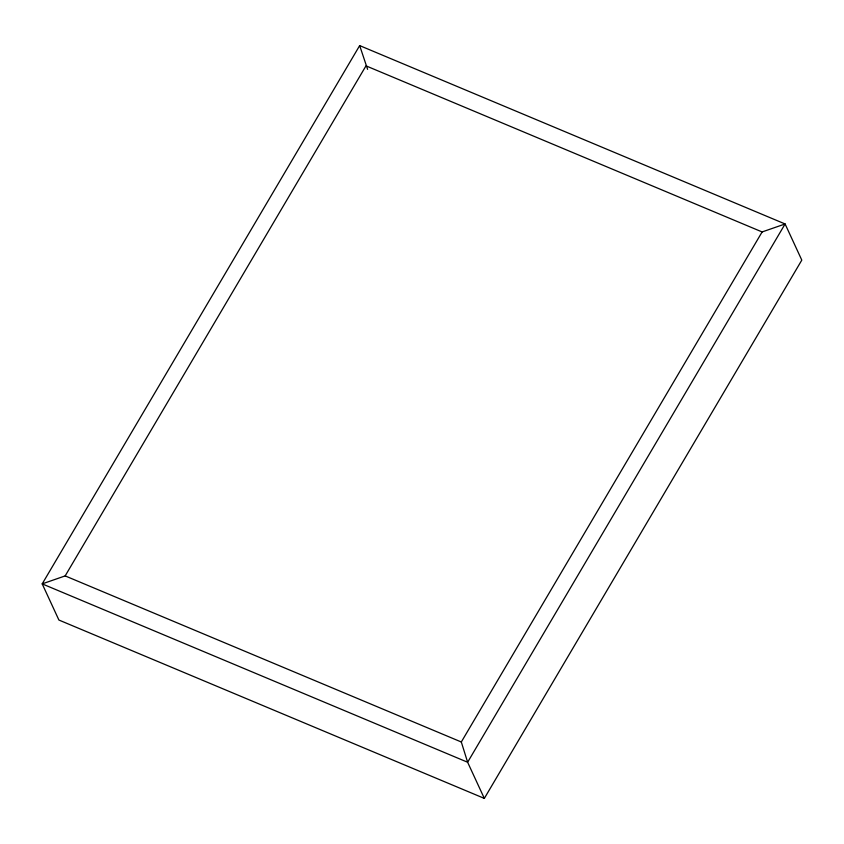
<?xml version="1.0" encoding="UTF-8"?>
<svg xmlns="http://www.w3.org/2000/svg" width="844" height="844" viewBox="0 0 844 844"><rect width="100%" height="100%" fill="white"/><g stroke="black" fill="none" stroke-linecap="round" stroke-linejoin="round"><path stroke-width="1.27" d="M359.671 45.597L42.2 583.879L58.901 620.034L484.329 798.403L801.8 260.121L785.099 223.966L359.671 45.597L367.604 69.356M762.121 231.942L461.309 741.992L467.629 762.248L42.2 583.879L65.167 575.903L365.99 65.853L762.121 231.942L785.099 223.966L467.629 762.248L484.329 798.403M65.167 575.903L461.309 741.992"/></g></svg>
